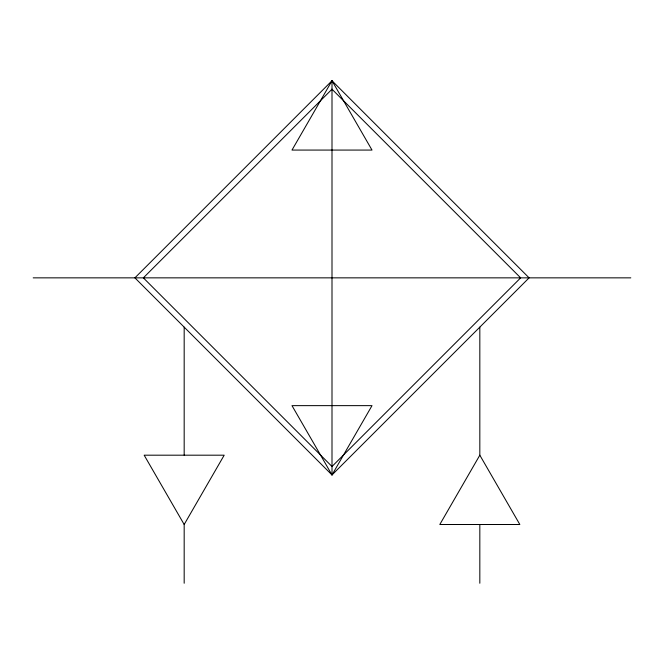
<?xml version="1.0" encoding="UTF-8"?>
<svg xmlns="http://www.w3.org/2000/svg" width="664" height="664" viewBox="0 0 664 664"><rect width="100%" height="100%" fill="white"/><g stroke="black" fill="none" stroke-linecap="round" stroke-linejoin="round"><path stroke-width="1" d="M332 80.759L291.986 150.072L372.014 150.072L332 80.759L134.9 277.851L332 474.951L529.1 277.851L332 80.759L332 474.951L372.014 405.638L291.986 405.638L332 474.951M184.177 524.502L224.191 455.189L144.163 455.189L184.177 524.502L184.177 583.241M479.823 455.189L439.809 524.502L519.837 524.502L479.823 455.189L479.823 327.128M33.2 277.851L630.8 277.851M479.823 524.502L479.823 583.241M184.177 327.128L184.177 455.189M332 89.208L143.358 277.851L332 466.501L520.642 277.851L332 89.208"/></g></svg>
